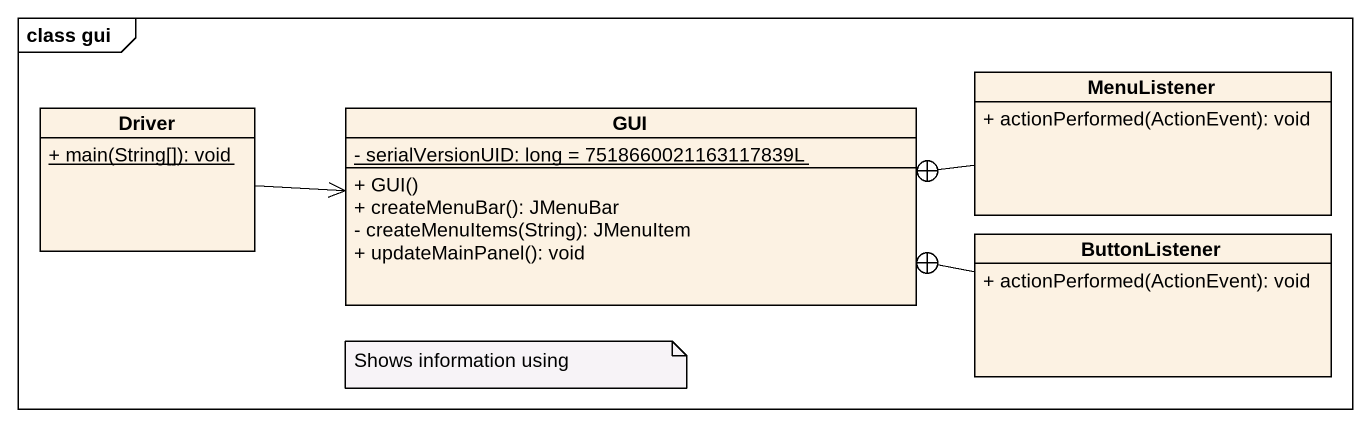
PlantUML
@startuml
mainframe class gui
hide circle
hide empty members
skinparam classAttributeIconSize 0
class MenuListener {
  + actionPerformed(ActionEvent): void
}
class Driver {
  {static} + main(String[]): void
}
class GUI {
  {static} - serialVersionUID: long = 7518660021163117839L
  + GUI()
  + createMenuBar(): JMenuBar
  - createMenuItems(String): JMenuItem
  + updateMainPanel(): void
}
class ButtonListener {
  + actionPerformed(ActionEvent): void
}
MenuListener -left-+ GUI
Driver -right-> GUI
ButtonListener -left-+ GUI
note as N1
  Shows information using
end note
@enduml
